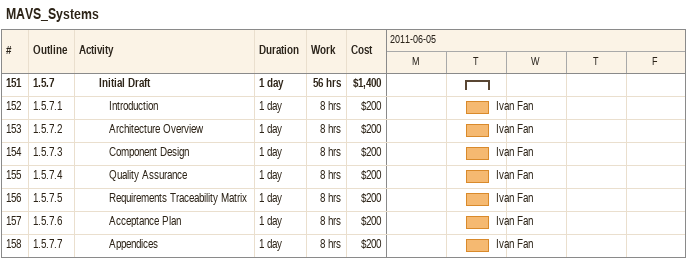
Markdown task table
MAVS_Systems

| ID | WBS | Task | Duration | Start | Finish | Resources | Work (h) | Cost ($) |
|---|---|---|---|---|---|---|---|---|
| 151 | 1.5.7 | **Initial Draft** | 1d | 2011-06-07 | 2011-06-07 |  | 56 | 1400 |
| 152 | 1.5.7.1 | Introduction | 1d | 2011-06-07 | 2011-06-07 | Ivan Fan | 8 | 200 |
| 153 | 1.5.7.2 | Architecture Overview | 1d | 2011-06-07 | 2011-06-07 | Ivan Fan | 8 | 200 |
| 154 | 1.5.7.3 | Component Design | 1d | 2011-06-07 | 2011-06-07 | Ivan Fan | 8 | 200 |
| 155 | 1.5.7.4 | Quality Assurance | 1d | 2011-06-07 | 2011-06-07 | Ivan Fan | 8 | 200 |
| 156 | 1.5.7.5 | Requirements Traceability Matrix | 1d | 2011-06-07 | 2011-06-07 | Ivan Fan | 8 | 200 |
| 157 | 1.5.7.6 | Acceptance Plan | 1d | 2011-06-07 | 2011-06-07 | Ivan Fan | 8 | 200 |
| 158 | 1.5.7.7 | Appendices | 1d | 2011-06-07 | 2011-06-07 | Ivan Fan | 8 | 200 |
